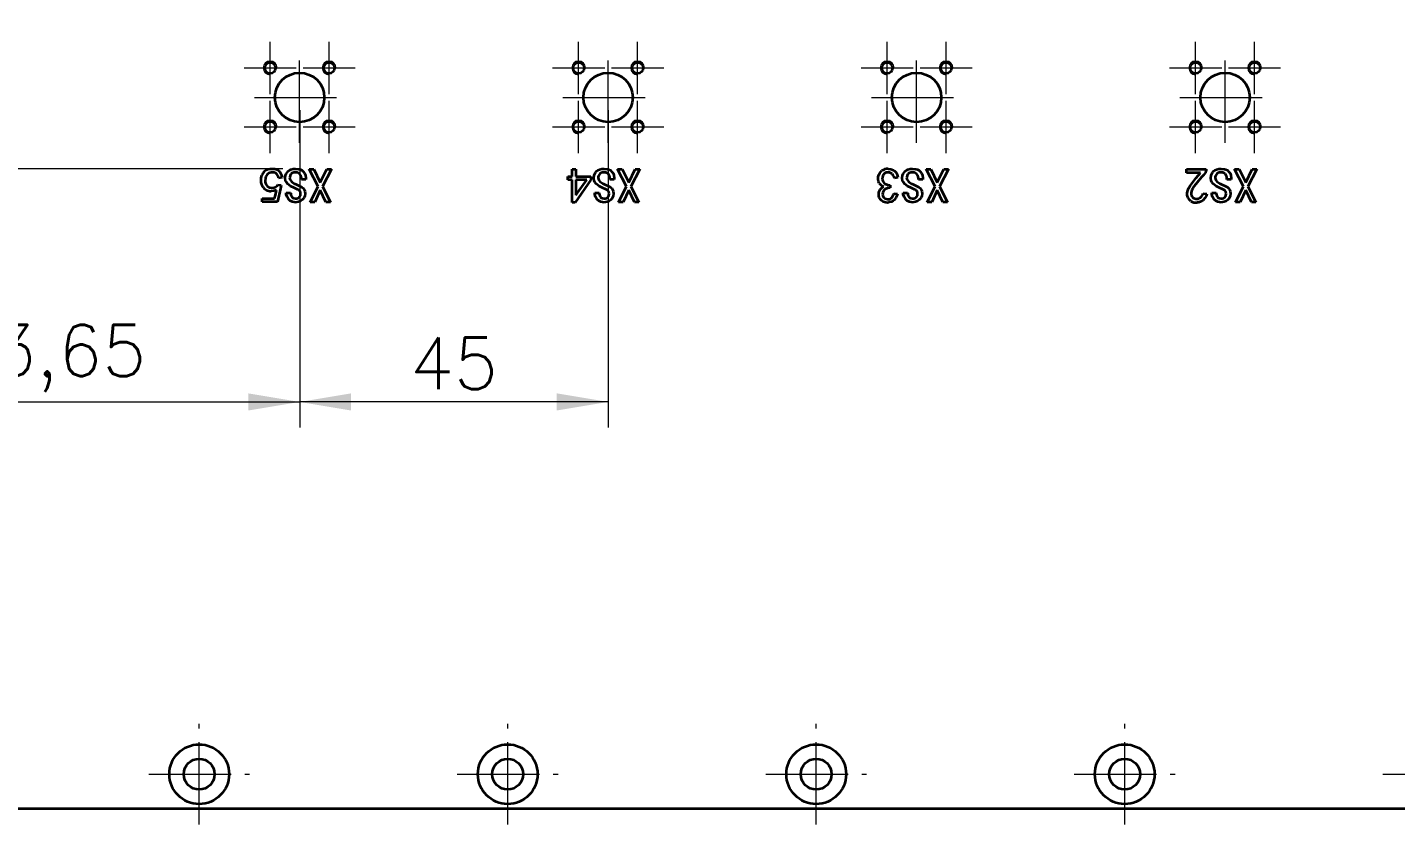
# Model space of a CAD drawing. Header units: millimetres. Extents: x -631 to 3210, y -446 to 2288.
# Drawn here: x 2791.8 to 2991.4, y 863.7 to 979.9 of the extents above; entities that cross this region are included whole.
import ezdxf

# ---------------------------------------------------------------- set-up
doc = ezdxf.new("R2010")
doc.units = ezdxf.units.MM
doc.linetypes.add('点画线', pattern=[18, 12, -2, 2, -2])
doc.layers.get('0').update_dxf_attribs({"lineweight": 18})
for name, color, linetype, lineweight in [('中心线层', 1, '点画线', 18), ('尺寸线层', 3, 'Continuous', 18), ('细实线层', 7, 'Continuous', 18)]:
    doc.layers.add(name, color=color, linetype=linetype, lineweight=lineweight)
doc.styles.get("Standard").update_dxf_attribs({"font": 'txt.shx', "bigfont": 'gbcbig.shx'})
doc.dimstyles.get("Standard").update_dxf_attribs({"dimscale": 3, "dimtxt": 0.18, "dimasz": 0.18, "dimexe": 0.18, "dimexo": 0.0625, "dimgap": 0.09, "dimtad": 0, "dimtih": 1, "dimtoh": 1, "dimdec": 4, "dimzin": 0, "dimdsep": 46, "dimtxsty": 'Standard', "dimcen": 0.09, "dimdle": 0.36, "dimadec": 0, "dimazin": 0, "dimtfac": 1, "dimtdec": 4, "dimtofl": 0, "dimtmove": 0, "dimatfit": 3, "dimfxl": 0, "dimtolj": 1, "dimtzin": 0, "dimarcsym": 0})

# ---------------------------------------------------------------- blocks, each defined once
blk = doc.blocks.new('*X287')
at = {"layer": '尺寸线层', "linetype": 'Continuous'}
for points in [[(2757.85, 925.33), (2765.35, 926.58), (2765.35, 924.08)], [(2831.5, 925.33), (2824, 926.58), (2824, 924.08)]]:
    blk.add_hatch(color=0, dxfattribs=at).paths.add_polyline_path(points, flags=0)
at = {"layer": '尺寸线层', "color": 0, "linetype": 'Continuous'}
for p, q in [((2831.5, 967.84), (2831.5, 921.58)), ((2757.85, 930.96), (2757.85, 921.58)), ((2757.85, 925.33), (2831.5, 925.33))]:
    blk.add_line(p, q, dxfattribs=at)
at = {"layer": '尺寸线层', "color": 0, "insert": (2794.67, 931.67), "char_height": 7.5, "width": 60, "attachment_point": 5}
blk.add_mtext('73,65', dxfattribs=at)
blk = doc.blocks.new('*X288')
at = {"layer": '尺寸线层', "linetype": 'Continuous'}
for points in [[(2831.5, 925.33), (2839, 924.08), (2839, 926.58)], [(2876.5, 925.33), (2869, 924.08), (2869, 926.58)]]:
    blk.add_hatch(color=0, dxfattribs=at).paths.add_polyline_path(points, flags=0)
at = {"layer": '尺寸线层', "color": 0, "linetype": 'Continuous'}
for p, q in [((2831.5, 967.84), (2831.5, 921.58)), ((2876.5, 967.84), (2876.5, 921.58)), ((2876.5, 925.33), (2831.5, 925.33))]:
    blk.add_line(p, q, dxfattribs=at)
at = {"layer": '尺寸线层', "color": 0, "insert": (2854, 930.96), "char_height": 7.5, "width": 24.2857, "attachment_point": 5}
blk.add_mtext('45', dxfattribs=at)
blk = doc.blocks.new('*X295')
at = {"layer": '尺寸线层', "linetype": 'Continuous'}
for points in [[(2787.68, 1046.06), (2786.43, 1038.56), (2788.93, 1038.56)], [(2787.68, 959.33), (2786.43, 966.83), (2788.93, 966.83)]]:
    blk.add_hatch(color=0, dxfattribs=at).paths.add_polyline_path(points, flags=0)
at = {"layer": '尺寸线层', "color": 0, "linetype": 'Continuous'}
for p, q in [((2830.67, 1046.06), (2783.93, 1046.06)), ((2787.68, 959.33), (2787.68, 1046.06)), ((2829.03, 959.33), (2783.93, 959.33))]:
    blk.add_line(p, q, dxfattribs=at)
at = {"layer": '尺寸线层', "color": 0, "insert": (2781.34, 1002.7), "char_height": 7.5, "width": 60, "attachment_point": 5, "rotation": 90}
blk.add_mtext('86,73', dxfattribs=at)

msp = doc.modelspace()

# ---------------------------------------------------------------- linework, layer by layer
at = {"color": 7, "lineweight": 35, "ltscale": 0.013119}
msp.add_line((2828.942, 958.066), (2828.436, 957.925), dxfattribs=at)
at = {"color": 7, "lineweight": 35, "ltscale": 0.071302}
for p, q in [((2834.195, 956.745), (2832.874, 959.274)), ((2836.133, 959.274), (2834.813, 956.745)), ((2879.195, 956.745), (2877.874, 959.274)), ((2881.133, 959.274), (2879.813, 956.745)), ((2924.195, 956.745), (2922.874, 959.274)), ((2926.133, 959.274), (2924.813, 956.745)), ((2969.195, 956.745), (2967.874, 959.274)), ((2971.133, 959.274), (2969.813, 956.745))]:
    msp.add_line(p, q, dxfattribs=at)
at = {"color": 7, "lineweight": 35, "ltscale": 0.016858}
for p, q in [((2832.874, 959.274), (2833.549, 959.274)), ((2877.874, 959.274), (2878.549, 959.274)), ((2922.874, 959.274), (2923.549, 959.274)), ((2967.874, 959.274), (2968.549, 959.274)), ((2835.993, 954.47), (2835.318, 954.47)), ((2880.993, 954.47), (2880.318, 954.47)), ((2925.993, 954.47), (2925.318, 954.47)), ((2970.993, 954.47), (2970.318, 954.47))]:
    msp.add_line(p, q, dxfattribs=at)
at = {"color": 7, "lineweight": 35, "ltscale": 0.05465}
for p, q in [((2833.549, 959.274), (2834.504, 957.307)), ((2834.504, 957.307), (2835.459, 959.274)), ((2878.549, 959.274), (2879.504, 957.307)), ((2879.504, 957.307), (2880.459, 959.274)), ((2923.549, 959.274), (2924.504, 957.307)), ((2924.504, 957.307), (2925.459, 959.274)), ((2968.549, 959.274), (2969.504, 957.307)), ((2969.504, 957.307), (2970.459, 959.274))]:
    msp.add_line(p, q, dxfattribs=at)
at = {"color": 7, "lineweight": 35, "ltscale": 0.016852}
for p, q in [((2835.459, 959.274), (2836.133, 959.274)), ((2870.599, 958.178), (2871.273, 958.178)), ((2880.459, 959.274), (2881.133, 959.274)), ((2925.459, 959.274), (2926.133, 959.274)), ((2970.459, 959.274), (2971.133, 959.274)), ((2871.273, 957.701), (2870.599, 957.701)), ((2833.689, 954.47), (2833.015, 954.47)), ((2878.689, 954.47), (2878.015, 954.47)), ((2923.689, 954.47), (2923.015, 954.47)), ((2968.689, 954.47), (2968.015, 954.47))]:
    msp.add_line(p, q, dxfattribs=at)
at = {"color": 7, "lineweight": 35, "ltscale": 0.011937}
for p, q in [((2870.599, 957.701), (2870.599, 958.178)), ((2873.97, 958.178), (2873.97, 957.701))]:
    msp.add_line(p, q, dxfattribs=at)
at = {"color": 7, "lineweight": 35, "ltscale": 0.013342}
msp.add_line((2871.273, 959.245), (2871.807, 959.245), dxfattribs=at)
at = {"color": 7, "lineweight": 35, "ltscale": 0.026686}
for p, q in [((2871.273, 958.178), (2871.273, 959.245)), ((2871.807, 959.245), (2871.807, 958.178))]:
    msp.add_line(p, q, dxfattribs=at)
at = {"color": 7, "lineweight": 35, "ltscale": 0.054077}
msp.add_line((2871.807, 958.178), (2873.97, 958.178), dxfattribs=at)
at = {"color": 7, "lineweight": 35, "ltscale": 0.012815}
for p, q in [((2918.773, 958.038), (2918.268, 957.953)), ((2918.212, 955.734), (2918.717, 955.65))]:
    msp.add_line(p, q, dxfattribs=at)
at = {"color": 7, "lineweight": 35, "ltscale": 0.070923}
msp.add_line((2960.88, 959.245), (2963.717, 959.245), dxfattribs=at)
at = {"color": 7, "lineweight": 35, "ltscale": 0.01264}
for p, q in [((2960.88, 958.74), (2960.88, 959.245)), ((2826.049, 954.498), (2826.049, 955.004))]:
    msp.add_line(p, q, dxfattribs=at)
at = {"color": 7, "lineweight": 35, "ltscale": 0.050562}
msp.add_line((2962.903, 958.74), (2960.88, 958.74), dxfattribs=at)
at = {"color": 7, "lineweight": 35, "ltscale": 0.002809}
msp.add_line((2963.717, 959.245), (2963.717, 959.133), dxfattribs=at)
at = {"color": 7, "lineweight": 35, "ltscale": 0.012021}
msp.add_line((2828.324, 956.97), (2828.801, 956.914), dxfattribs=at)
at = {"color": 7, "lineweight": 35, "ltscale": 0.004213}
for p, q in [((2831.751, 957.757), (2831.751, 957.925)), ((2876.751, 957.757), (2876.751, 957.925)), ((2921.751, 957.757), (2921.751, 957.925)), ((2966.751, 957.757), (2966.751, 957.925))]:
    msp.add_line(p, q, dxfattribs=at)
at = {"color": 7, "lineweight": 35, "ltscale": 0.016156}
for p, q in [((2832.397, 957.757), (2831.751, 957.757)), ((2877.397, 957.757), (2876.751, 957.757)), ((2922.397, 957.757), (2921.751, 957.757)), ((2967.397, 957.757), (2966.751, 957.757))]:
    msp.add_line(p, q, dxfattribs=at)
at = {"color": 7, "lineweight": 35, "ltscale": 0.004916}
for p, q in [((2832.397, 957.953), (2832.397, 957.757)), ((2877.397, 957.953), (2877.397, 957.757)), ((2922.397, 957.953), (2922.397, 957.757)), ((2967.397, 957.953), (2967.397, 957.757))]:
    msp.add_line(p, q, dxfattribs=at)
at = {"color": 7, "lineweight": 35, "ltscale": 0.064073}
for p, q in [((2833.015, 954.47), (2834.195, 956.745)), ((2878.015, 954.47), (2879.195, 956.745)), ((2923.015, 954.47), (2924.195, 956.745)), ((2968.015, 954.47), (2969.195, 956.745))]:
    msp.add_line(p, q, dxfattribs=at)
at = {"color": 7, "lineweight": 35, "ltscale": 0.048068}
for p, q in [((2834.504, 956.212), (2833.689, 954.47)), ((2879.504, 956.212), (2878.689, 954.47)), ((2924.504, 956.212), (2923.689, 954.47)), ((2969.504, 956.212), (2968.689, 954.47))]:
    msp.add_line(p, q, dxfattribs=at)
at = {"color": 7, "lineweight": 35, "ltscale": 0.048065}
for p, q in [((2835.318, 954.47), (2834.504, 956.212)), ((2880.318, 954.47), (2879.504, 956.212)), ((2925.318, 954.47), (2924.504, 956.212)), ((2970.318, 954.47), (2969.504, 956.212))]:
    msp.add_line(p, q, dxfattribs=at)
at = {"color": 7, "lineweight": 35, "ltscale": 0.064076}
for p, q in [((2834.813, 956.745), (2835.993, 954.47)), ((2879.813, 956.745), (2880.993, 954.47)), ((2924.813, 956.745), (2925.993, 954.47)), ((2969.813, 956.745), (2970.993, 954.47))]:
    msp.add_line(p, q, dxfattribs=at)
at = {"color": 7, "lineweight": 35, "ltscale": 0.082164}
msp.add_line((2871.273, 954.414), (2871.273, 957.701), dxfattribs=at)
at = {"color": 7, "lineweight": 35, "ltscale": 0.099934}
msp.add_line((2873.97, 957.701), (2871.695, 954.414), dxfattribs=at)
at = {"color": 7, "lineweight": 35, "ltscale": 0.055478}
msp.add_line((2871.807, 957.701), (2871.807, 955.481), dxfattribs=at)
at = {"color": 7, "lineweight": 35, "ltscale": 0.039331}
msp.add_line((2873.38, 957.701), (2871.807, 957.701), dxfattribs=at)
at = {"color": 7, "lineweight": 35, "ltscale": 0.068005}
msp.add_line((2871.807, 955.481), (2873.38, 957.701), dxfattribs=at)
at = {"color": 7, "lineweight": 35, "ltscale": 0.009129}
msp.add_line((2917.622, 956.914), (2917.622, 956.549), dxfattribs=at)
at = {"color": 7, "lineweight": 35, "ltscale": 0.04494}
msp.add_line((2826.049, 955.004), (2827.846, 955.004), dxfattribs=at)
at = {"color": 7, "lineweight": 35, "ltscale": 0.055475}
msp.add_line((2828.268, 954.498), (2826.049, 954.498), dxfattribs=at)
at = {"color": 7, "lineweight": 35, "ltscale": 0.01615}
for p, q in [((2829.532, 955.79), (2830.178, 955.79)), ((2874.532, 955.79), (2875.178, 955.79)), ((2919.532, 955.79), (2920.178, 955.79)), ((2964.532, 955.79), (2965.178, 955.79))]:
    msp.add_line(p, q, dxfattribs=at)
at = {"color": 7, "lineweight": 35, "ltscale": 0.010535}
msp.add_line((2871.695, 954.414), (2871.273, 954.414), dxfattribs=at)
at = {"color": 7, "lineweight": 35, "ltscale": 0.013508}
msp.add_line((2963.296, 955.734), (2963.83, 955.65), dxfattribs=at)
at = {"color": 7, "lineweight": 35}
msp.add_line((2759.846, 866.064), (3055.846, 866.064), dxfattribs=at)
for points in [[(2825.88, 957.729), (2825.897, 957.947), (2825.993, 958.375)], [(2826.582, 958.206), (2826.513, 957.988), (2826.47, 957.532)], [(2826.892, 959.245), (2827.178, 959.322), (2827.622, 959.33)], [(2827.763, 958.77), (2827.348, 958.79), (2827.146, 958.747), (2827.004, 958.684)], [(2827.622, 959.33), (2827.886, 959.297), (2828.138, 959.21), (2828.443, 959.03)], [(2828.436, 957.925), (2828.351, 958.218), (2828.174, 958.527), (2828.023, 958.666), (2827.763, 958.77)], [(2828.443, 959.03), (2828.604, 958.879), (2828.728, 958.697), (2828.892, 958.286), (2828.942, 958.066)], [(2829.392, 957.925), (2829.45, 958.384), (2829.533, 958.599), (2829.655, 958.795), (2829.813, 958.965)], [(2829.813, 958.965), (2830.003, 959.106), (2830.214, 959.211), (2830.555, 959.303), (2830.908, 959.33)], [(2830.262, 958.571), (2830.122, 958.355), (2830.047, 958.11), (2830.038, 957.981)], [(2830.908, 958.796), (2830.627, 958.772), (2830.367, 958.666), (2830.262, 958.571)], [(2830.908, 959.33), (2831.386, 959.282), (2831.614, 959.21), (2831.824, 959.096), (2832.004, 958.936)], [(2831.498, 958.571), (2831.344, 958.69), (2831.166, 958.765), (2830.908, 958.796)], [(2831.751, 957.925), (2831.733, 958.14), (2831.669, 958.344), (2831.498, 958.571)], [(2832.004, 958.936), (2832.213, 958.685), (2832.343, 958.386), (2832.397, 957.953)], [(2874.392, 957.925), (2874.45, 958.384), (2874.533, 958.599), (2874.655, 958.795), (2874.813, 958.965)], [(2874.813, 958.965), (2875.003, 959.106), (2875.214, 959.211), (2875.555, 959.303), (2875.908, 959.33)], [(2875.908, 958.796), (2875.627, 958.772), (2875.367, 958.666), (2875.262, 958.571)], [(2875.908, 959.33), (2876.386, 959.282), (2876.614, 959.21), (2876.824, 959.096), (2877.004, 958.936)], [(2876.498, 958.571), (2876.344, 958.69), (2876.166, 958.765), (2875.908, 958.796)], [(2876.751, 957.925), (2876.733, 958.14), (2876.669, 958.344), (2876.498, 958.571)], [(2877.004, 958.936), (2877.213, 958.685), (2877.343, 958.386), (2877.397, 957.953)], [(2916.049, 957.223), (2915.937, 957.478), (2915.89, 957.751), (2915.908, 958.122)], [(2915.908, 958.122), (2915.98, 958.419), (2916.112, 958.693), (2916.386, 958.993)], [(2916.675, 958.48), (2916.564, 958.298), (2916.498, 958.096), (2916.47, 957.813)], [(2917.285, 958.796), (2917.073, 958.766), (2916.881, 958.676), (2916.675, 958.48)], [(2917.903, 958.571), (2917.742, 958.694), (2917.554, 958.768), (2917.285, 958.796)], [(2917.341, 959.33), (2917.741, 959.279), (2918.11, 959.119), (2918.274, 958.999)], [(2918.268, 957.953), (2918.199, 958.16), (2918.091, 958.35), (2917.903, 958.571)], [(2918.274, 958.999), (2918.501, 958.757), (2918.663, 958.467), (2918.773, 958.038)], [(2919.392, 957.925), (2919.45, 958.384), (2919.533, 958.599), (2919.655, 958.795), (2919.813, 958.965)], [(2919.813, 958.965), (2920.003, 959.106), (2920.214, 959.211), (2920.555, 959.303), (2920.908, 959.33)], [(2920.262, 958.571), (2920.122, 958.355), (2920.047, 958.11), (2920.038, 957.981)], [(2920.908, 958.796), (2920.627, 958.772), (2920.367, 958.666), (2920.262, 958.571)], [(2920.908, 959.33), (2921.386, 959.282), (2921.614, 959.21), (2921.824, 959.096), (2922.004, 958.936)], [(2921.498, 958.571), (2921.344, 958.69), (2921.166, 958.765), (2920.908, 958.796)], [(2921.751, 957.925), (2921.733, 958.14), (2921.669, 958.344), (2921.498, 958.571)], [(2922.004, 958.936), (2922.213, 958.685), (2922.343, 958.386), (2922.397, 957.953)], [(2961.395, 956.851), (2961.675, 957.24), (2962.278, 958.002), (2962.903, 958.74)], [(2963.331, 958.368), (2963.07, 958.106), (2962.406, 957.328)], [(2963.717, 959.133), (2963.698, 958.958), (2963.644, 958.79), (2963.509, 958.563), (2963.331, 958.368)], [(2964.392, 957.925), (2964.45, 958.384), (2964.533, 958.599), (2964.655, 958.795), (2964.813, 958.965)], [(2964.813, 958.965), (2965.003, 959.106), (2965.214, 959.211), (2965.555, 959.303), (2965.908, 959.33)], [(2965.908, 958.796), (2965.627, 958.772), (2965.367, 958.666), (2965.262, 958.571)], [(2965.908, 959.33), (2966.386, 959.282), (2966.614, 959.21), (2966.824, 959.096), (2967.004, 958.936)], [(2966.498, 958.571), (2966.344, 958.69), (2966.166, 958.765), (2965.908, 958.796)], [(2966.751, 957.925), (2966.733, 958.14), (2966.669, 958.344), (2966.498, 958.571)], [(2967.004, 958.936), (2967.213, 958.685), (2967.343, 958.386), (2967.397, 957.953)], [(2825.936, 957.167), (2825.901, 957.313), (2825.88, 957.729)], [(2826.161, 956.633), (2826.069, 956.803), (2825.936, 957.167)], [(2827.117, 956.581), (2827.374, 956.537), (2827.762, 956.577)], [(2828.127, 956.212), (2827.742, 956.09), (2827.341, 956.043)], [(2827.846, 955.004), (2827.953, 955.489), (2828.127, 956.212)], [(2828.801, 956.914), (2828.694, 956.431), (2828.268, 954.498)], [(2829.728, 957.139), (2829.563, 957.344), (2829.449, 957.58), (2829.392, 957.925)], [(2830.687, 956.53), (2830.178, 956.788), (2829.728, 957.139)], [(2830.038, 957.981), (2830.067, 957.811), (2830.143, 957.655), (2830.29, 957.476)], [(2830.29, 957.476), (2830.421, 957.363), (2830.713, 957.182), (2831.026, 957.039)], [(2831.498, 956.099), (2831.404, 956.177), (2831.192, 956.304), (2830.687, 956.53)], [(2831.026, 957.039), (2831.445, 956.854), (2831.839, 956.623), (2832.011, 956.471)], [(2831.639, 955.65), (2831.598, 955.936), (2831.498, 956.099)], [(2832.011, 956.471), (2832.153, 956.276), (2832.244, 956.053), (2832.285, 955.734)], [(2874.728, 957.139), (2874.563, 957.344), (2874.449, 957.58), (2874.392, 957.925)], [(2875.687, 956.53), (2875.178, 956.788), (2874.728, 957.139)], [(2875.038, 957.981), (2875.067, 957.811), (2875.143, 957.655), (2875.29, 957.476)], [(2875.29, 957.476), (2875.421, 957.363), (2875.713, 957.182), (2876.026, 957.039)], [(2876.498, 956.099), (2876.404, 956.177), (2876.192, 956.304), (2875.687, 956.53)], [(2876.026, 957.039), (2876.445, 956.854), (2876.839, 956.623), (2877.011, 956.471)], [(2876.639, 955.65), (2876.598, 955.936), (2876.498, 956.099)], [(2877.011, 956.471), (2877.153, 956.276), (2877.244, 956.053), (2877.285, 955.734)], [(2916.003, 955.929), (2916.073, 956.124), (2916.18, 956.301), (2916.47, 956.595), (2916.639, 956.717)], [(2916.779, 956.24), (2916.646, 956.072), (2916.562, 955.877), (2916.526, 955.594)], [(2916.779, 957.223), (2916.929, 957.121), (2917.266, 956.988), (2917.622, 956.914)], [(2917.622, 956.549), (2917.26, 956.492), (2916.923, 956.353), (2916.779, 956.24)], [(2919.728, 957.139), (2919.563, 957.344), (2919.449, 957.58), (2919.392, 957.925)], [(2920.687, 956.53), (2920.178, 956.788), (2919.728, 957.139)], [(2920.038, 957.981), (2920.067, 957.811), (2920.143, 957.655), (2920.29, 957.476)], [(2920.29, 957.476), (2920.421, 957.363), (2920.713, 957.182), (2921.026, 957.039)], [(2921.498, 956.099), (2921.404, 956.177), (2921.192, 956.304), (2920.687, 956.53)], [(2921.026, 957.039), (2921.445, 956.854), (2921.839, 956.623), (2922.011, 956.471)], [(2921.639, 955.65), (2921.598, 955.936), (2921.498, 956.099)], [(2922.011, 956.471), (2922.153, 956.276), (2922.244, 956.053), (2922.285, 955.734)], [(2960.965, 955.818), (2961.037, 956.149), (2961.167, 956.462), (2961.395, 956.851)], [(2961.662, 956.214), (2961.562, 955.882), (2961.557, 955.538)], [(2962.406, 957.328), (2961.978, 956.759), (2961.783, 956.453), (2961.662, 956.214)], [(2964.728, 957.139), (2964.563, 957.344), (2964.449, 957.58), (2964.392, 957.925)], [(2965.687, 956.53), (2965.178, 956.788), (2964.728, 957.139)], [(2965.038, 957.981), (2965.067, 957.811), (2965.143, 957.655), (2965.29, 957.476)], [(2965.29, 957.476), (2965.421, 957.363), (2965.713, 957.182), (2966.026, 957.039)], [(2966.498, 956.099), (2966.404, 956.177), (2966.192, 956.304), (2965.687, 956.53)], [(2966.026, 957.039), (2966.445, 956.854), (2966.839, 956.623), (2967.011, 956.471)], [(2966.639, 955.65), (2966.598, 955.936), (2966.498, 956.099)], [(2967.011, 956.471), (2967.153, 956.276), (2967.244, 956.053), (2967.285, 955.734)], [(2829.869, 954.863), (2829.657, 955.205), (2829.546, 955.589), (2829.532, 955.79)], [(2830.908, 954.414), (2830.675, 954.429), (2830.446, 954.477), (2830.128, 954.626), (2829.869, 954.863)], [(2830.346, 955.229), (2830.487, 955.1), (2830.657, 955.015), (2830.908, 954.976)], [(2830.908, 954.976), (2831.082, 954.993), (2831.248, 955.045), (2831.442, 955.172)], [(2831.884, 954.787), (2831.623, 954.602), (2831.331, 954.475), (2830.908, 954.414)], [(2831.442, 955.172), (2831.548, 955.292), (2831.613, 955.438), (2831.639, 955.65)], [(2832.285, 955.734), (2832.23, 955.312), (2832.151, 955.115), (2832.034, 954.938), (2831.884, 954.787)], [(2874.869, 954.863), (2874.657, 955.205), (2874.546, 955.589), (2874.532, 955.79)], [(2875.908, 954.414), (2875.675, 954.429), (2875.446, 954.477), (2875.128, 954.626), (2874.869, 954.863)], [(2875.346, 955.229), (2875.488, 955.1), (2875.657, 955.015), (2875.908, 954.976)], [(2875.908, 954.976), (2876.082, 954.993), (2876.248, 955.045), (2876.442, 955.172)], [(2876.884, 954.787), (2876.623, 954.602), (2876.331, 954.475), (2875.908, 954.414)], [(2876.442, 955.172), (2876.548, 955.292), (2876.613, 955.438), (2876.639, 955.65)], [(2877.285, 955.734), (2877.23, 955.312), (2877.151, 955.115), (2877.034, 954.938), (2876.884, 954.787)], [(2916.049, 955.116), (2915.976, 955.354), (2915.958, 955.601), (2916.003, 955.929)], [(2916.582, 954.554), (2916.379, 954.677), (2916.211, 954.844), (2916.049, 955.116)], [(2916.526, 955.594), (2916.569, 955.38), (2916.668, 955.188), (2916.892, 955.004)], [(2918.268, 954.807), (2918.059, 954.628), (2917.811, 954.508), (2917.451, 954.428)], [(2917.622, 954.948), (2917.794, 955.054), (2917.936, 955.196), (2918.14, 955.544), (2918.212, 955.734)], [(2918.717, 955.65), (2918.603, 955.35), (2918.456, 955.066), (2918.268, 954.807)], [(2919.869, 954.863), (2919.657, 955.205), (2919.546, 955.589), (2919.532, 955.79)], [(2920.908, 954.414), (2920.675, 954.429), (2920.446, 954.477), (2920.128, 954.626), (2919.869, 954.863)], [(2920.346, 955.229), (2920.488, 955.1), (2920.657, 955.015), (2920.908, 954.976)], [(2920.908, 954.976), (2921.082, 954.993), (2921.248, 955.045), (2921.442, 955.172)], [(2921.884, 954.787), (2921.623, 954.602), (2921.331, 954.475), (2920.908, 954.414)], [(2921.442, 955.172), (2921.548, 955.292), (2921.613, 955.438), (2921.639, 955.65)], [(2922.285, 955.734), (2922.23, 955.312), (2922.151, 955.115), (2922.034, 954.938), (2921.884, 954.787)], [(2961.083, 955.063), (2960.998, 955.28), (2960.959, 955.509), (2960.965, 955.818)], [(2961.47, 954.611), (2961.287, 954.766), (2961.083, 955.063)], [(2961.557, 955.538), (2961.617, 955.337), (2961.733, 955.164), (2961.812, 955.095)], [(2963.268, 954.723), (2962.959, 954.523), (2962.608, 954.416), (2962.425, 954.395)], [(2963.83, 955.65), (2963.709, 955.344), (2963.551, 955.055), (2963.268, 954.723)], [(2964.869, 954.863), (2964.657, 955.205), (2964.546, 955.589), (2964.532, 955.79)], [(2965.908, 954.414), (2965.675, 954.429), (2965.446, 954.477), (2965.128, 954.626), (2964.869, 954.863)], [(2965.346, 955.229), (2965.488, 955.1), (2965.657, 955.015), (2965.908, 954.976)], [(2965.908, 954.976), (2966.082, 954.993), (2966.248, 955.045), (2966.442, 955.172)], [(2966.884, 954.787), (2966.623, 954.602), (2966.331, 954.475), (2965.908, 954.414)], [(2966.442, 955.172), (2966.548, 955.292), (2966.613, 955.438), (2966.639, 955.65)], [(2967.285, 955.734), (2967.23, 955.312), (2967.151, 955.115), (2967.034, 954.938), (2966.884, 954.787)]]:
    msp.add_lwpolyline(points, dxfattribs=at)
for centre, radius in [((2827.196, 974.014), 0.8), ((2835.796, 974.014), 0.8), ((2872.196, 974.014), 0.8), ((2880.796, 974.014), 0.8), ((2917.196, 974.014), 0.8), ((2925.796, 974.014), 0.8), ((2962.196, 974.014), 0.8), ((2970.796, 974.014), 0.8), ((2831.496, 969.714), 3.6), ((2876.496, 969.714), 3.6), ((2921.496, 969.714), 3.6), ((2966.496, 969.714), 3.6), ((2827.196, 965.414), 0.8), ((2835.796, 965.414), 0.8), ((2872.196, 965.414), 0.8), ((2880.796, 965.414), 0.8), ((2917.196, 965.414), 0.8), ((2925.796, 965.414), 0.8), ((2962.196, 965.414), 0.8), ((2970.796, 965.414), 0.8), ((2816.846, 871.064), 4.35), ((2861.846, 871.064), 4.35), ((2906.846, 871.064), 4.35), ((2951.846, 871.064), 4.35), ((2816.846, 871.064), 2.25), ((2861.846, 871.064), 2.25), ((2906.846, 871.064), 2.25), ((2951.846, 871.064), 2.25)]:
    msp.add_circle(centre, radius, dxfattribs=at)
for centre, radius, start, end in [((2827.396, 957.864), 1.493, 135.59134, 160.00678), ((2827.56, 957.501), 1.868, 110.96198, 131.16008), ((2827.498, 957.824), 0.992, 119.89351, 157.34328), ((2875.945, 957.972), 0.908, 138.68455, 179.37853), ((2917.343, 957.804), 1.526, 90.07455, 128.83939), ((2965.945, 957.972), 0.908, 138.68455, 179.37853), ((2827.151, 957.274), 1.179, 212.92129, 244.24361), ((2827.619, 957.56), 1.15, 181.38181, 214.1505), ((2827.357, 957.653), 1.61, 243.51627, 269.43705), ((2827.361, 957.383), 0.838, 214.03927, 253.089), ((2827.505, 957.539), 0.996, 284.97438, 325.23031), ((2917.15, 957.913), 1.3, 212.07704, 246.83543), ((2917.337, 957.889), 0.87, 185.04608, 230.05465), ((2831.193, 955.788), 1.015, 179.88074, 213.47438), ((2876.193, 955.788), 1.015, 179.88074, 213.47438), ((2917.237, 956.003), 1.59, 245.69743, 277.75484), ((2917.324, 955.838), 0.939, 242.59111, 288.50425), ((2921.193, 955.788), 1.015, 179.88074, 213.47438), ((2962.167, 955.597), 1.207, 234.74246, 258.16912), ((2962.334, 955.782), 0.862, 232.794, 270.45895), ((2962.256, 956.523), 2.134, 260.9361, 274.52551), ((2962.123, 956.27), 1.369, 279.16615, 304.70177), ((2962.058, 956.131), 1.299, 310.56933, 342.23629), ((2966.193, 955.788), 1.015, 179.88074, 213.47438)]:
    msp.add_arc(centre, radius, start, end, dxfattribs=at)
at = {"layer": '中心线层'}
for p, q in [((2827.196, 970.214), (2827.196, 977.814)), ((2831.496, 963.114), (2831.496, 976.314)), ((2835.796, 970.214), (2835.796, 977.814)), ((2872.196, 970.214), (2872.196, 977.814)), ((2876.496, 963.114), (2876.496, 976.314)), ((2880.796, 970.214), (2880.796, 977.814)), ((2917.196, 970.214), (2917.196, 977.814)), ((2921.496, 963.114), (2921.496, 976.314)), ((2925.796, 970.214), (2925.796, 977.814)), ((2962.196, 970.214), (2962.196, 977.814)), ((2966.496, 963.114), (2966.496, 976.314)), ((2970.796, 970.214), (2970.796, 977.814)), ((2823.396, 974.014), (2830.996, 974.014)), ((2831.996, 974.014), (2839.596, 974.014)), ((2868.396, 974.014), (2875.996, 974.014)), ((2876.996, 974.014), (2884.596, 974.014)), ((2913.396, 974.014), (2920.996, 974.014)), ((2921.996, 974.014), (2929.596, 974.014)), ((2958.396, 974.014), (2965.996, 974.014)), ((2966.996, 974.014), (2974.596, 974.014)), ((2824.896, 969.714), (2838.096, 969.714)), ((2827.196, 961.614), (2827.196, 969.214)), ((2835.796, 961.614), (2835.796, 969.214)), ((2869.896, 969.714), (2883.096, 969.714)), ((2872.196, 961.614), (2872.196, 969.214)), ((2880.796, 961.614), (2880.796, 969.214)), ((2914.896, 969.714), (2928.096, 969.714)), ((2917.196, 961.614), (2917.196, 969.214)), ((2925.796, 961.614), (2925.796, 969.214)), ((2959.896, 969.714), (2973.096, 969.714)), ((2962.196, 961.614), (2962.196, 969.214)), ((2970.796, 961.614), (2970.796, 969.214)), ((2823.396, 965.414), (2830.996, 965.414)), ((2831.996, 965.414), (2839.596, 965.414)), ((2868.396, 965.414), (2875.996, 965.414)), ((2876.996, 965.414), (2884.596, 965.414)), ((2913.396, 965.414), (2920.996, 965.414)), ((2921.996, 965.414), (2929.596, 965.414)), ((2958.396, 965.414), (2965.996, 965.414)), ((2966.996, 965.414), (2974.596, 965.414)), ((2816.846, 863.714), (2816.846, 878.414)), ((2861.846, 863.714), (2861.846, 878.414)), ((2906.846, 863.714), (2906.846, 878.414)), ((2951.846, 863.714), (2951.846, 878.414)), ((2809.496, 871.064), (2824.196, 871.064)), ((2854.496, 871.064), (2869.196, 871.064)), ((2899.496, 871.064), (2914.196, 871.064)), ((2944.496, 871.064), (2959.196, 871.064)), ((2989.496, 871.064), (3004.196, 871.064))]:
    msp.add_line(p, q, dxfattribs=at)
at = {"layer": '细实线层'}
for centre, start in [((2827.196, 974.014), 0), ((2835.796, 974.014), 360), ((2872.196, 974.014), 0), ((2880.796, 974.014), 360), ((2917.196, 974.014), 0), ((2925.796, 974.014), 0), ((2962.196, 974.014), 0), ((2970.796, 974.014), 0), ((2827.196, 965.414), 0), ((2835.796, 965.414), 0), ((2872.196, 965.414), 0), ((2880.796, 965.414), 360), ((2917.196, 965.414), 360), ((2925.796, 965.414), 0), ((2962.196, 965.414), 0), ((2970.796, 965.414), 0)]:
    msp.add_arc(centre, 1, start, 270, dxfattribs=at)

# ---------------------------------------------------------------- dimensions: what is measured, and where the dimension line sits
at = {"layer": '尺寸线层'}
dim = msp.add_linear_dim(base=(2787.684, 1046.064), p1=(2830.908, 959.33), p2=(2832.547, 1046.064), angle=90, dimstyle='Standard', override={"dimtxt": 2.5, "dimasz": 2.5, "dimexe": 1.25, "dimexo": 0.625, "dimgap": 0.625, "dimtad": 1, "dimtih": 0, "dimtoh": 0, "dimdec": 2, "dimzin": 8, "dimdsep": 44, "dimsah": 1, "dimdle": 5, "dimtdec": 2, "dimtofl": 1, "dimatfit": 0, "dimtfill": 1, "dimtzin": 8}, dxfattribs=at)
dim.commit()
dim.dimension.update_dxf_attribs({"geometry": '*X295', "text_midpoint": (2787.684, 1002.697)})
for p1, picture, middle in [((2757.846, 932.838), '*X287', (2794.671, 925.332)), ((2876.496, 969.714), '*X288', (2853.996, 925.332))]:
    dim = msp.add_linear_dim(base=(2831.496, 925.332), p1=p1, p2=(2831.496, 969.714), dimstyle='Standard', override={"dimtxt": 2.5, "dimasz": 2.5, "dimexe": 1.25, "dimexo": 0.625, "dimgap": 0.625, "dimtad": 1, "dimtih": 0, "dimtoh": 0, "dimdec": 2, "dimzin": 8, "dimdsep": 44, "dimsah": 1, "dimdle": 5, "dimtdec": 2, "dimtofl": 1, "dimatfit": 0, "dimtfill": 1, "dimtzin": 8}, dxfattribs=at)
    dim.commit()
    dim.dimension.update_dxf_attribs({"geometry": picture, "text_midpoint": middle})

doc.saveas('drawing.dxf')
